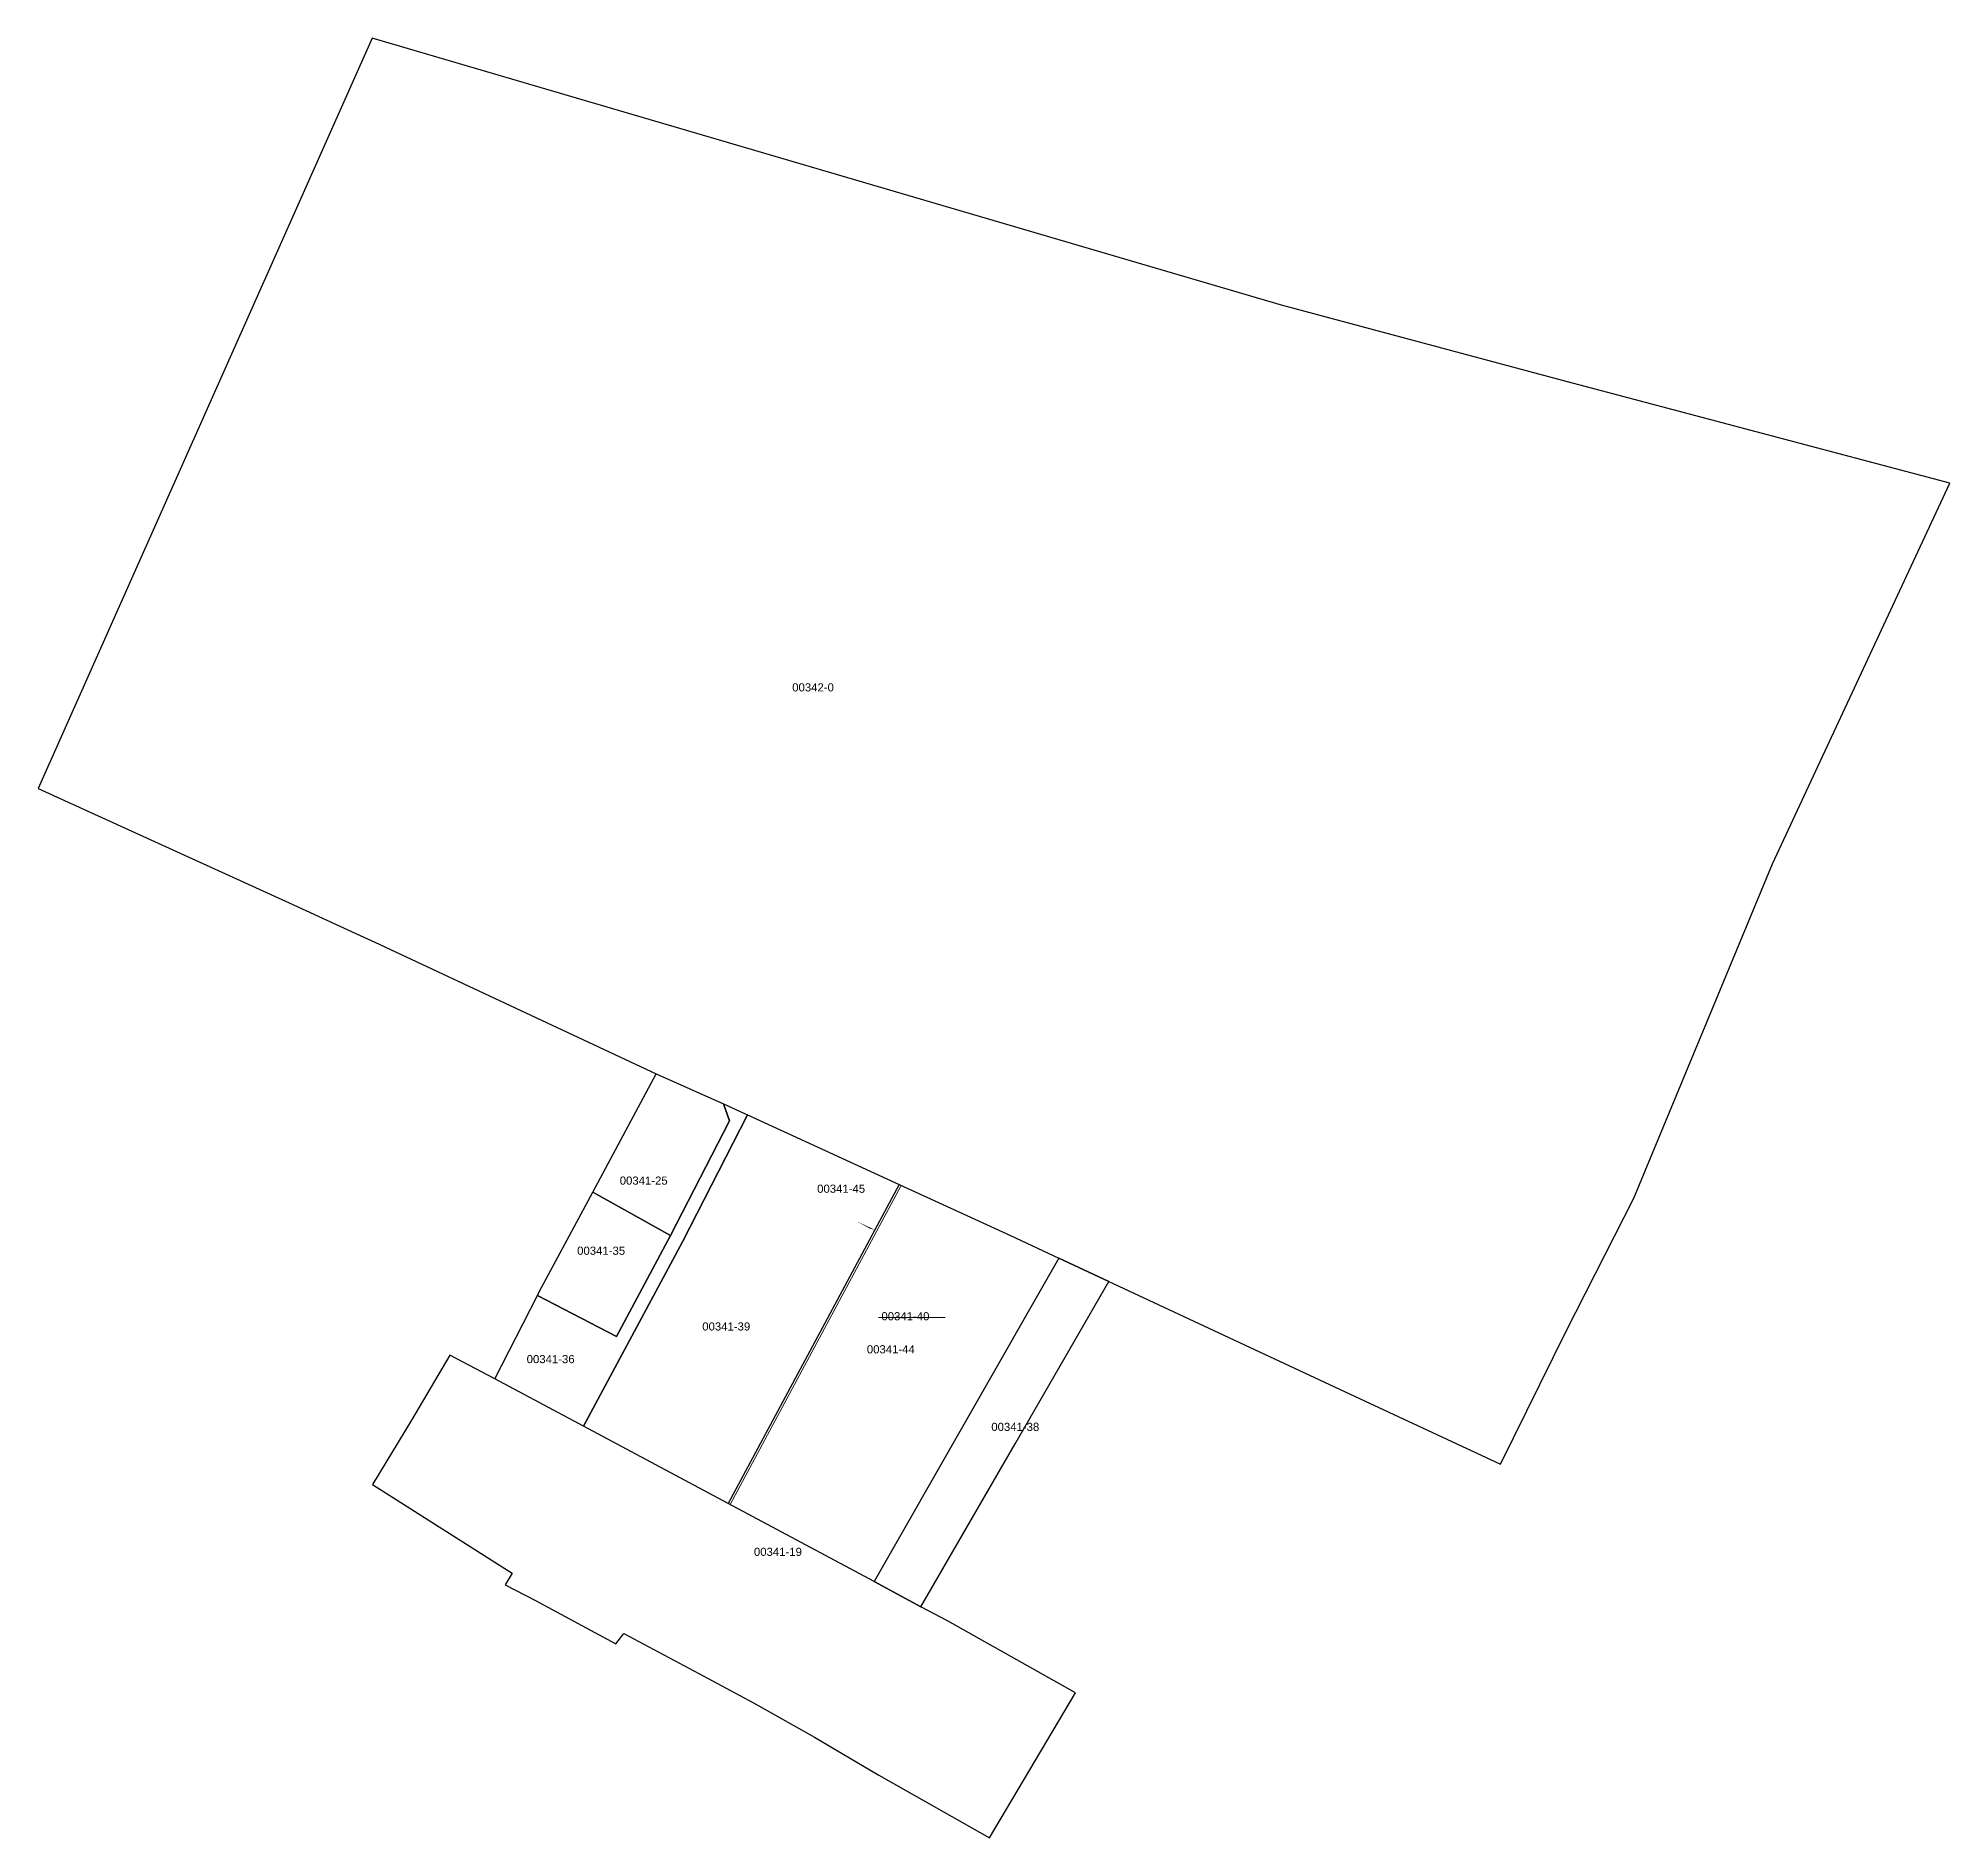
# Model space of a CAD drawing. Header units: metres. Extents: x 7510425 to 7510778, y 4690382 to 4690714.
import ezdxf

# ---------------------------------------------------------------- set-up
doc = ezdxf.new("R2010")
doc.units = ezdxf.units.M
for name, color, linetype, lineweight in [('Ndarjet', 1, 'Continuous', 0), ('Nr-Kojshi', 251, 'Continuous', 0), ('Nr-Ri', 1, 'Continuous', 0), ('Parc-Kojshi', 251, 'Continuous', 0), ('Parcela Baze', 7, 'Continuous', 0), ('ParcReNet_12', 1, 'Continuous', 0)]:
    doc.layers.add(name, color=color, linetype=linetype, lineweight=lineweight)
doc.styles.get("Standard").update_dxf_attribs({"font": 'arial.ttf'})

msp = doc.modelspace()

# ---------------------------------------------------------------- linework, layer by layer
at = {"layer": 'Ndarjet', "flags": 128}
for points in [[(7510584.23, 4690502.18), (7510552.66, 4690443.22)], [(7510580.01, 4690477.81), (7510592.32, 4690477.81)]]:
    msp.add_lwpolyline(points, dxfattribs=at)
at = {"layer": 'Parc-Kojshi', "lineweight": -3, "flags": 128}
for points in [[(7510777.82, 4690631.85), (7510706.3, 4690650.83), (7510654.44, 4690664.72), (7510486.56, 4690714.04), (7510424.87, 4690575.49), (7510471.19, 4690554.34), (7510484.34, 4690548.34), (7510487.03, 4690547.11), (7510538.97, 4690522.8), (7510551.38, 4690517.22), (7510555.26, 4690515.47), (7510555.86, 4690515.19), (7510583.82, 4690502.37), (7510604.38, 4690492.94), (7510613.32, 4690488.76), (7510622.57, 4690484.44), (7510669.78, 4690462.39), (7510694.88, 4690450.67), (7510707.01, 4690475.29), (7510719.46, 4690499.82), (7510745.09, 4690561.54)], [(7510622.57, 4690484.44), (7510613.32, 4690488.76), (7510579.2, 4690429.01), (7510587.84, 4690424.38), (7510605.23, 4690454.46)], [(7510592.78, 4690421.74), (7510587.84, 4690424.38), (7510579.2, 4690429.01), (7510552.26, 4690443.43), (7510525.58, 4690457.71), (7510509.21, 4690466.47), (7510500.86, 4690470.84), (7510493.81, 4690458.83), (7510486.58, 4690446.92), (7510512.41, 4690430.54), (7510511.07, 4690428.43), (7510516.71, 4690425.51), (7510531.55, 4690417.49), (7510532.97, 4690419.41), (7510546.85, 4690412.01), (7510556.92, 4690406.63), (7510568.23, 4690400.3), (7510580.1, 4690393.28), (7510600.51, 4690381.7), (7510616.41, 4690408.46)]]:
    msp.add_lwpolyline(points, close=True, dxfattribs=at)
for points in [[(7510551.38, 4690517.22), (7510552.49, 4690514.1), (7510541.64, 4690492.94), (7510527.26, 4690500.96), (7510538.97, 4690522.8), (7510551.38, 4690517.22)], [(7510517.03, 4690481.84), (7510531.62, 4690474.26), (7510541.64, 4690492.94), (7510552.49, 4690514.1), (7510551.38, 4690517.22), (7510555.26, 4690515.47), (7510555.86, 4690515.19), (7510543.86, 4690491.77), (7510525.58, 4690457.71), (7510509.21, 4690466.47), (7510517.03, 4690481.84)], [(7510583.82, 4690502.37), (7510552.26, 4690443.43), (7510525.58, 4690457.71), (7510543.86, 4690491.77), (7510555.86, 4690515.19), (7510583.82, 4690502.37)], [(7510541.64, 4690492.94), (7510531.62, 4690474.26), (7510517.03, 4690481.84), (7510517.39, 4690482.55), (7510527.26, 4690500.96), (7510541.64, 4690492.94)]]:
    msp.add_lwpolyline(points, dxfattribs=at)
at = {"layer": 'Parcela Baze', "flags": 128}
msp.add_lwpolyline([(7510552.26, 4690443.43), (7510583.82, 4690502.37), (7510604.38, 4690492.94), (7510613.32, 4690488.76), (7510579.2, 4690429.01), (7510552.26, 4690443.43)], dxfattribs=at)
at = {"layer": 'ParcReNet_12', "flags": 128}
msp.add_lwpolyline([(7510579.5, 4690493.91, 0, 0.3, 0), (7510577.82, 4690494.53, 0, 0, 0), (7510571.36, 4690498.09, 0, 0, 0)], format="xyseb", dxfattribs=at)

# ---------------------------------------------------------------- texts
at = {"layer": 'Nr-Kojshi'}
for s, p in [('00342-0', (7510564.09, 4690593.41)), ('00341-25', (7510532.24, 4690502.32)), ('00341-35', (7510524.38, 4690489.37)), ('00341-39', (7510547.48, 4690475.38)), ('00341-36', (7510515.06, 4690469.35)), ('00341-38', (7510600.85, 4690456.84)), ('00341-19', (7510557.02, 4690433.76))]:
    msp.add_text(s, height=1.5, dxfattribs=at).set_placement(p)
at = {"layer": 'Nr-Ri'}
for s, p in [('00341-45', (7510568.69, 4690500.82)), ('00341-44', (7510577.87, 4690471.17))]:
    msp.add_text(s, height=1.5, dxfattribs=at).set_placement(p)
at = {"layer": 'Parcela Baze'}
msp.add_text('00341-40', height=1.5, dxfattribs=at).set_placement((7510580.56, 4690477.27))

doc.saveas('drawing.dxf')
